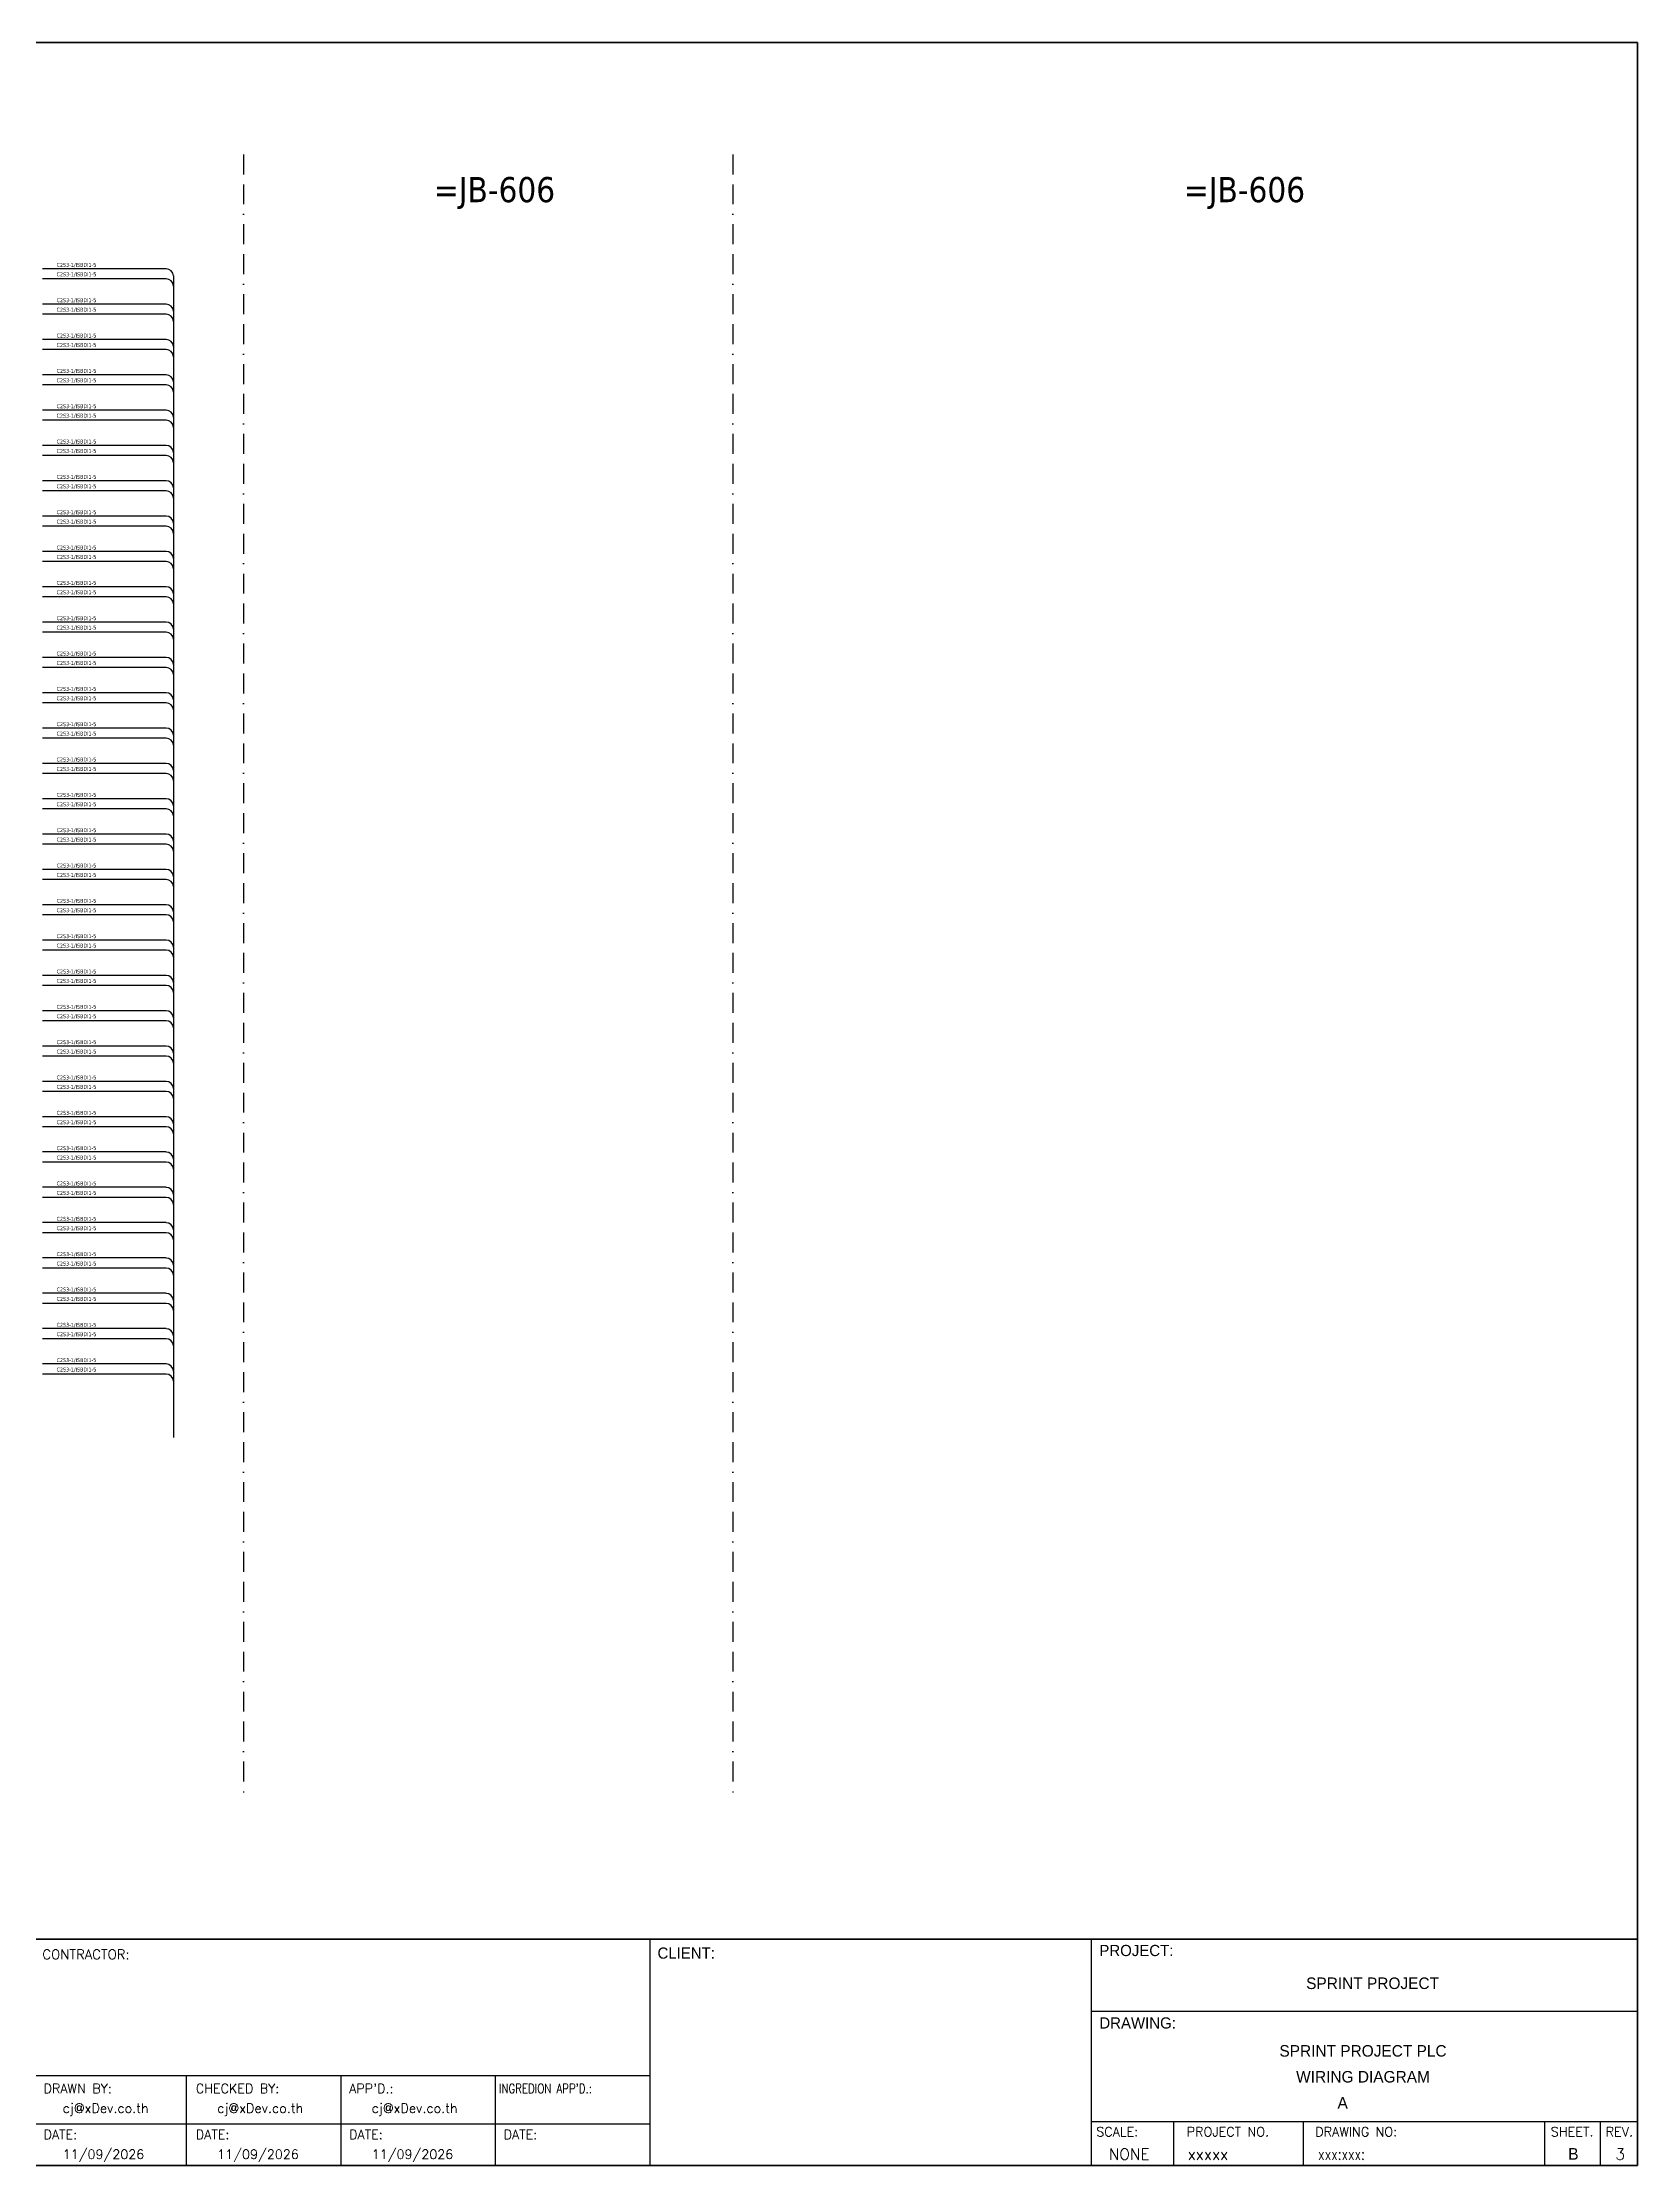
# Model space of a CAD drawing. Header units: millimetres. Extents: x 0 to 62600, y 0 to 14837.
# Drawn here: x 18635 to 20667, y 6008 to 8713 of the extents above; entities that cross this region are included whole.
import ezdxf
from ezdxf.enums import TextEntityAlignment as Align

# ---------------------------------------------------------------- set-up
doc = ezdxf.new("R2010")
doc.units = ezdxf.units.MM
doc.linetypes.add('BORDERX2', pattern=[88.9, 25.4, -12.7, 25.4, -12.7, 0, -12.7])
for name, color, linetype in [('GT_1', 9, 'Continuous'), ('HELPPOINT', 7, 'Continuous'), ('MEMBER', 7, 'Continuous'), ('x01001-FrameArea', 2, 'BORDERX2')]:
    doc.layers.add(name, color=color, linetype=linetype)
doc.layers.add('IE-WIRE', color=7, linetype='Continuous', lineweight=25)
doc.styles.add('HTX11', font='O8111901')
doc.styles.add('ROMANS', font='romans.shx', dxfattribs={"width": 0.85, "height": 25})
doc.styles.add('Tahoma', font='')
doc.styles.get('Tahoma').set_extended_font_data('Tahoma')

# ---------------------------------------------------------------- blocks, each defined once
blk = doc.blocks.new('*U104')
at = {"layer": 'IE-WIRE', "color": 4, "ltscale": 25.4}
for p, q in [((74.2, 7.2), (-83.4, 7.2)), ((74.2, -5.6), (-83.4, -5.6))]:
    blk.add_line(p, q, dxfattribs=at)
for centre in [(74.2, -2), (74.2, -14.8)]:
    blk.add_arc(centre, 9.17, 0, 90, dxfattribs=at)
at = {"color": 4, "style": 'Tahoma'}
for p in [(-65.4, 9.6), (-65.4, -2.4)]:
    blk.add_text('C2S3-1/ISBDI1-5', height=4.974, dxfattribs=at).set_placement(p)
blk = doc.blocks.new('*U90')
at = {"layer": 'x01001-FrameArea', "color": 0, "linetype": 'ByBlock', "lineweight": -2, "transparency": 16777216}
for p in [(0, 0), (0, -45), (0, -90), (0, -135), (0, -180), (0, -225), (0, -270), (0, -315), (0, -360), (0, -405), (0, -450), (0, -495), (0, -540), (0, -585), (0, -630), (0, -675), (0, -720), (0, -765), (0, -810), (0, -855), (0, -900), (0, -945), (0, -990), (0, -1035), (0, -1080), (0, -1125), (0, -1170), (0, -1215), (0, -1260), (0, -1305), (0, -1350), (0, -1395)]:
    blk.add_blockref('*U104', p, dxfattribs=at)

msp = doc.modelspace()

# ---------------------------------------------------------------- linework, layer by layer
at = {"color": 4}
for p, q in [((20075.5, 6064.5), (20075.5, 6008.4)), ((20240.8, 6064.5), (20240.8, 6008.4))]:
    msp.add_line(p, q, dxfattribs=at)
at = {"color": 4, "ltscale": 0.5}
for p, q in [((20547.9, 6064.5), (20547.9, 6008.4)), ((20547.9, 6064.5), (20547.9, 6008.4)), ((20619.1, 6064.5), (20619.1, 6008.4)), ((20619.1, 6064.5), (20619.1, 6008.4))]:
    msp.add_line(p, q, dxfattribs=at)
at = {"layer": 'GT_1', "color": 4}
for p, q in [((19409, 6008.4), (19409, 6296.6)), ((19971.3, 6008.4), (19971.3, 6296.6)), ((19971.3, 6008.4), (19971.3, 6296.6)), ((19971.3, 6008.4), (19971.3, 6296.6)), ((19409, 6122.8), (18622, 6122.8)), ((18818.8, 6008.4), (18818.8, 6122.8)), ((19015.5, 6008.4), (19015.5, 6122.8)), ((19212.3, 6008.4), (19212.3, 6122.8)), ((19409, 6061.3), (18622, 6061.3)), ((19971.3, 6064.5), (20666.5, 6064.5))]:
    msp.add_line(p, q, dxfattribs=at)
at = {"layer": 'HELPPOINT', "color": 4, "lineweight": 35}
for p, q in [((16773.2, 8712.6), (20666.5, 8712.6)), ((16773.2, 8712.6), (20666.5, 8712.6)), ((20666.5, 8712.6), (20666.5, 6008.4)), ((20666.5, 8712.6), (20666.5, 6008.4)), ((20666.5, 6008.4), (16773.2, 6008.4)), ((20666.5, 6008.4), (16773.2, 6008.4))]:
    msp.add_line(p, q, dxfattribs=at)
at = {"layer": 'HELPPOINT', "color": 4}
for p, q in [((19971.3, 6205), (20666.5, 6205)), ((19971.3, 6205), (20666.5, 6205)), ((19971.3, 6064.5), (20666.5, 6064.5))]:
    msp.add_line(p, q, dxfattribs=at)
at = {"layer": 'IE-WIRE', "color": 4, "ltscale": 25.4}
msp.add_line((18802, 8415.2), (18802, 6935.6), dxfattribs=at)
at = {"layer": 'MEMBER', "color": 4, "lineweight": 35}
msp.add_line((16773.2, 6296.6), (20666.5, 6296.6), dxfattribs=at)
msp.add_line((16773.2, 6296.6), (20666.5, 6296.6), dxfattribs=at)
at = {"layer": 'MEMBER', "color": 4}
for p, q in [((19971.3, 6205), (20666.5, 6205)), ((19971.3, 6205), (20666.5, 6205)), ((19971.3, 6064.5), (20666.5, 6064.5)), ((19971.3, 6064.5), (20666.5, 6064.5))]:
    msp.add_line(p, q, dxfattribs=at)
at = {"layer": 'x01001-FrameArea'}
for p, q in [((18891.4, 8570), (18891.4, 6483.4)), ((19514.5, 8570), (19514.5, 6483.4))]:
    msp.add_line(p, q, dxfattribs=at)

# ---------------------------------------------------------------- block references
msp.add_blockref('*U90', (18718.6, 8417.2), dxfattribs=at)

# ---------------------------------------------------------------- texts
at = {"color": 2, "style": 'Tahoma'}
for p in [(19210.9, 8525.2), (20166, 8525.2)]:
    msp.add_text('=JB-606', height=32, dxfattribs=at).set_placement(p, align=Align.MIDDLE_CENTER)
at = {"color": 4, "ltscale": 100, "style": 'HTX11'}
for s, p in [('SPRINT PROJECT', (20329.1, 6240.6)), ('SPRINT PROJECT PLC', (20316.9, 6154.5)), ('WIRING DIAGRAM', (20316.9, 6121.5))]:
    msp.add_text(s, height=14.693, dxfattribs=at).set_placement(p, align=Align.MIDDLE_CENTER)
at = {"style": 'HTX11'}
for tag, text, height, p in [('A', 'A', 14.8, (20291, 6088.3)), ('B', 'CHASSIS C3 SLOT 4', 14.821, (20584.8, 6023.3))]:
    msp.add_attdef(tag, text=text, height=height, dxfattribs=at).set_placement(p, align=Align.MIDDLE_CENTER)
at = {"layer": 'GT_1', "color": 4, "style": 'HTX11'}
for s, p in [('CLIENT:', (19418.5, 6271.9)), ('PROJECT:', (19981.2, 6275.2)), ('DRAWING:', (19981.2, 6182.9))]:
    msp.add_text(s, height=14.25, dxfattribs=at).set_placement(p)
at = {"layer": 'MEMBER', "color": 4, "ltscale": 0.8, "style": 'ROMANS'}
for s, height, p in [('CONTRACTOR:', 12.35, (18635.1, 6271.2)), ('DRAWN BY:', 11.88, (18636.6, 6100.6)), ('CHECKED BY:', 11.875, (18830.5, 6100.6)), ("APP'D.:", 11.88, (19025.7, 6100.6)), ('cj@xDev.co.th', 11.875, (18661, 6075.6)), ('cj@xDev.co.th', 11.875, (18857.8, 6075.6)), ('cj@xDev.co.th', 11.875, (19054.5, 6075.6)), ('SHEET.', 12, (20555.9, 6045.5)), ('REV.', 12, (20625.8, 6045.5)), ('DATE:', 11.88, (18636.6, 6042)), ('11/09/2026', 11.88, (18661, 6016.9)), ('DATE:', 11.88, (18830.5, 6042)), ('11/09/2026', 11.88, (18857.8, 6016.9)), ('DATE:', 11.88, (19025.7, 6042)), ('11/09/2026', 11.88, (19054.5, 6016.9)), ('DATE:', 11.88, (19222.5, 6042)), ('SCALE:', 11.88, (19977.2, 6045.5)), ('PROJECT NO.', 11.875, (20092.4, 6045.5)), ('DRAWING NO:', 11.875, (20256.1, 6045.5)), ('NONE', 14.23, (19993.2, 6015.8)), ('xxxxx', 14.23, (20093.6, 6015.8))]:
    msp.add_text(s, height=height, dxfattribs=at).set_placement(p)
at = {"layer": 'MEMBER', "color": 4, "ltscale": 0.8, "style": 'ROMANS', "width": 0.8}
for s, height, p in [("INGREDION APP'D.:", 11.875, (19216.5, 6100.6)), ('xxx:xxx:', 14.23, (20259.8, 6015.8))]:
    msp.add_text(s, height=height, dxfattribs=at).set_placement(p)
at = {"layer": 'MEMBER', "color": 4, "ltscale": 0.8, "style": 'ROMANS'}
msp.add_text('3', height=14.2, dxfattribs=at).set_placement((20644.4, 6015.8), align=Align.CENTER)

doc.saveas('drawing.dxf')
